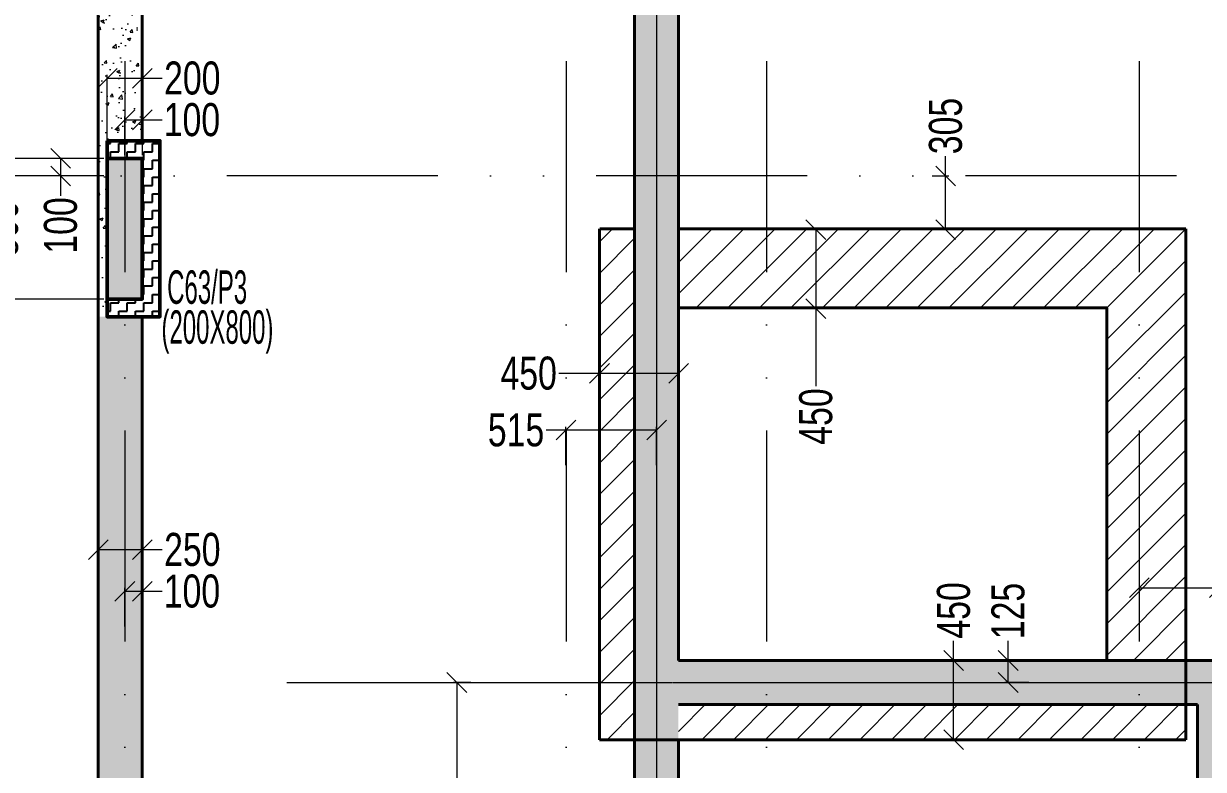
# Model space of a CAD drawing. Header units: millimetres. Extents: x 359 to 43503, y 1365 to 61403.
# Drawn here: x 3845 to 10554, y 13465 to 17705 of the extents above; entities that cross this region are included whole.
import ezdxf

# ---------------------------------------------------------------- set-up
doc = ezdxf.new("R2010")
doc.units = ezdxf.units.MM
for name, pattern in [('01', [0]), ('ACAD_ISO04W100', [30, 24, -3, 0, -3]), ('ACAD_ISO12W100', [21, 12, -3, 0, -3, 0, -3]), ('DASHED', [0.75, 0.5, -0.25])]:
    doc.linetypes.add(name, pattern=pattern)
for name, color, linetype, lineweight in [('-STR-WALL HAT', 250, 'Continuous', 20), ('A-ANNO-DIMS', 8, 'Continuous', 15), ('A-ANNO-GRID-LINE', 9, 'ACAD_ISO04W100', 20), ('A-CLMN', 5, 'Continuous', 50), ('A-CONC', 5, 'Continuous', 40), ('A-CONC-PATT', 253, 'Continuous', 0), ('S-COLS-IDEN', 4, 'Continuous', 9), ('STR-COL-DIM', 8, 'Continuous', 18), ('STR-GRID-LINE', 8, 'ACAD_ISO04W100', 15)]:
    doc.layers.add(name, color=color, linetype=linetype, lineweight=lineweight)
doc.layers.add('COMMENTS', color=1, linetype='Continuous')
doc.layers.add('S-COL-TER HATCH', color=55, linetype='Continuous')
doc.styles.add('SOBHA', font='swisscl.ttf')
doc.styles.add('Swis721 LtCn BT', font='swisscl.ttf', dxfattribs={"width": 0.7, "height": 250})
doc.dimstyles.new('S-75', dxfattribs={"dimscale": 75, "dimtxt": 2.5, "dimasz": 1.5, "dimexe": 0.25, "dimexo": 0.25, "dimgap": 0.1, "dimtad": 0, "dimdec": 0, "dimzin": 0, "dimdsep": 46, "dimtxsty": 'SOBHA', "dimblk": 'OBLIQUE', "dimcen": 0.09, "dimclrd": 9, "dimclre": 9, "dimclrt": 6, "dimadec": 5, "dimazin": 0, "dimtfac": 1, "dimtdec": 0, "dimtmove": 0, "dimatfit": 3, "dimfxl": 0.18, "dimtolj": 1, "dimtzin": 0, "dimlwd": -1, "dimlwe": -1, "dimarcsym": 0})
pattern_1 = [(50, (-0.37, 0), (182.1847, -15.9391), [19.05, -209.55]), (355, (-0.37, 0), (-35.2434, 191.0568), [15.24, -167.6406]), (100.4514, (14.81, -1.33), (146.9412, 175.1178), [16.19, -178.0902]), (46.1842, (-0.37, 50.8), (271.079, -42.0423), [28.575, -314.325]), (96.6356, (22.22, 47.3), (237.404, 247.426), [24.285, -267.1356]), (351.1842, (-0.37, 50.8), (237.404, 247.426), [22.86, -251.4597]), (21, (25.03, 38.1), (151.6144, -102.2652), [19.05, -209.55]), (326, (25.03, 38.1), (61.802, 184.188), [15.24, -167.64]), (71.4514, (37.66, 29.58), (213.4164, 81.9228), [16.19, -178.09]), (37.5, (-0.37, 0), (3.0886, 84.55504), [0, -165.608, 0, -170.18, 0, -168.275]), (7.5, (-0.37, 0), (66.81966, 100.1806), [0, -97.028, 0, -161.798, 0, -64.135]), (327.5, (-57.01, 0), (135.5906, -5.72874), [0, -63.5, 0, -198.12, 0, -262.89]), (317.5, (-82.41, 0), (148.1292, 25.4265), [0, -82.55, 0, -131.572, 0, -186.69])]

# ---------------------------------------------------------------- blocks, each defined once
blk = doc.blocks.new('A$Ca94b9103')
at = {"layer": '-STR-WALL HAT'}
h = blk.add_hatch(dxfattribs=at)
h.set_pattern_fill('AR-CONC', color=8, style=0)
h.set_pattern_definition(pattern_1)
h.paths.add_polyline_path([(299.6, 8555.6), (49.6, 8555.6), (49.6, 6755.6), (50, 5750.8), (100, 5755.5), (100.8, 6755.6), (299.6, 6755.6)])
h = blk.add_hatch(dxfattribs=at)
h.set_pattern_fill('AR-CONC', color=8, style=0)
h.set_pattern_definition(pattern_1)
h.paths.add_polyline_path([(6549.3, 3550.8), (9989.6, 3550.8), (9989.6, 50.7), (10237.2, 49.2), (10237.2, 6405.5), (11850, 6405.5), (11850, 6655.5), (9990, 6655.5), (9989.6, 3800.8), (3349.3, 3800.8), (3349.3, 3550.8), (6299.3, 3550.8), (6299.3, 50), (3349.3, 50.3), (3349.3, 8555.6), (3099.3, 8555.6), (3099.3, 50.4), (300.4, 50.7), (300.4, 825.6), (50.4, 825.6), (50.4, -199.3), (6549.3, -200), (6550, 1170.5), (7900, 1170.5), (8200, 1225.5), (8200, 1420.5), (6550, 1420.5)])
at = {"layer": '-STR-WALL HAT', "linetype": 'ByBlock'}
h = blk.add_hatch(dxfattribs=at)
h.set_pattern_fill('ANSI31', color=8, scale=40, style=0)
h.set_pattern_definition([(45, (-0.26, 4.97), (-89.8026, 89.8026), [])])
h.paths.add_polyline_path([(3099.5, 6255.5), (2901.7, 6255.5), (2901.7, 3356.5), (3099.5, 3356.5)])
h.paths.add_polyline_path([(3349.5, 3555.7), (3349.5, 3356.5), (6235, 3356.5), (6235, 3555.7)])
h = blk.add_hatch(dxfattribs=at)
h.set_pattern_fill('ANSI31', color=8, scale=40, style=0)
h.set_pattern_definition([(45, (99.74, 975.54), (-89.8026, 89.8026), [])])
h.paths.add_polyline_path([(6231.3, 3805.5), (5785, 3805.5), (5792.4, 5805.5), (3349.5, 5805.5), (3349.5, 6255.5), (6238.7, 6255.5)])
at = {"layer": '-STR-WALL HAT'}
h = blk.add_hatch(dxfattribs=at)
h.set_pattern_fill('AR-CONC', color=8, style=0)
h.set_pattern_definition(pattern_1)
h.paths.add_polyline_path([(299.6, 5755.6), (49.6, 5755.6), (49.6, 2225.6), (50, 820.8), (100, 825.5), (100.8, 2225.6), (299.6, 2225.6)])
at = {"layer": 'A-CONC-PATT'}
h = blk.add_hatch(color=256, dxfattribs=at)
h.dxf.hatch_style = 1
h.paths.add_polyline_path([(300, 6655.5), (100, 6655.5), (100, 5855.5), (300, 5855.5)])
at = {"layer": 'S-COL-TER HATCH', "linetype": 'ByBlock'}
h = blk.add_hatch(dxfattribs=at)
h.set_pattern_fill('ZIGZAG', color=8, scale=15)
h.set_pattern_definition([(0, (100.003, 925.54), (47.625, 47.625), [47.625, -47.625]), (90, (147.63, 925.54), (-47.625, 47.625), [47.625, -47.625])])
h.paths.add_polyline_path([(400, 6755.5), (100, 6755.5), (100, 5755.5), (400, 5755.5)])
h.paths.add_polyline_path([(300, 6655.5), (300, 5855.5), (100, 5855.5), (100, 6655.5)], flags=16)
at = {"layer": 'A-CLMN', "elevation": -0.8}
for points in [[(100, 6755.5), (400, 6755.5), (400, 5755.5), (100, 5755.5)], [(100, 6655.5), (300, 6655.5), (300, 5855.5), (100, 5855.5)]]:
    blk.add_lwpolyline(points, close=True, dxfattribs=at)
at = {"layer": 'A-CLMN', "elevation": -0.4}
blk.add_lwpolyline([(300, 6655.5), (100, 6655.5)], dxfattribs=at)
at = {"layer": 'A-CONC', "ltscale": 50}
for p, q in [((3100, 50.5, -0.8), (3100, 8555.5, -0.8)), ((3350, 3800.5, -0.8), (3350, 8555.5, -0.8)), ((3350, 6255.5, -0.8), (6235, 6255.5, -0.8)), ((6235, 3555.7, -1.3), (6235, 6255.5, -0.7)), ((3349.7, 5805.5, -1.3), (5785, 5805.5, -1)), ((5785, 3800.5, -0.8), (5785, 5805.5, -1)), ((9990, 3800.5, -0.8), (3350, 3800.5, -0.8)), ((6300, 3550.5, -0.8), (3350, 3550.5, -0.8)), ((6235, 3350.5, -0.9), (6235, 3555.7, -1.4)), ((6299.7, 50.5, -0.8), (6300, 3550.5, -0.8)), ((3350, 50.5, -0.8), (3350, 3350.5, -0.8))]:
    blk.add_line(p, q, dxfattribs=at)
at = {"layer": 'A-CONC', "linetype": '01', "ltscale": 3500}
for p, q in [((2900, 3350.5, -0.8), (2900, 6255.5, -0.8)), ((6235, 3350.5, -0.9), (2900, 3350.5, -0.8))]:
    blk.add_line(p, q, dxfattribs=at)
at = {"layer": 'A-CONC', "ltscale": 50}
for points, elevation in [([(50, 8555.6), (50, 6755.6)], 0.1), ([(300, 8555.6), (300, 6755.6)], 0.1), ([(50, 6755.6), (50, 2225.6)], -0.3), ([(100, 5855.5), (300, 5855.5)], -0.8), ([(100, 5855.5), (300, 5855.5)], -0.8), ([(300, 5755.6), (300, 2225.6)], -0.8)]:
    blk.add_lwpolyline(points, dxfattribs=dict(at, elevation=elevation))
at = {"layer": 'A-CONC', "linetype": 'DASHED', "ltscale": 3500, "elevation": -1}
blk.add_lwpolyline([(2901.7, 6255.5), (3100, 6255.5)], dxfattribs=at)
blk = doc.blocks.new('STRG')
at = {"layer": 'A-ANNO-DIMS', "linetype": 'ACAD_ISO12W100', "ltscale": 100}
for p, q in [((20470.1, -1588153, -0.3), (20470.1, -1637469.2, -0.3)), ((22980.1, -1588153, -0.1), (22980.1, -1637469.2, -0.1)), ((24120.1, -1588153, -0.1), (24120.1, -1637469.2, -0.1)), ((26239.9, -1588153, -0.1), (26239.9, -1637469.2, -0.1)), ((55854, -1628709.7, -0.3), (17033.9, -1628709.7, -0.3))]:
    blk.add_line(p, q, dxfattribs=at)
blk = doc.blocks.new('_Oblique')
at = {"color": 0, "linetype": 'ByBlock', "lineweight": -2}
blk.add_line((-0.5, -0.5), (0.5, 0.5), dxfattribs=at)
blk = doc.blocks.new('*D560')
at = {"layer": 'Defpoints', "color": 0, "transparency": 16777216}
for p in [(4520.3, 17394.1), (4320.3, 16938.7, 0.2), (4520.3, 16938.7, 0.2)]:
    blk.add_point(p, dxfattribs=at)
at = {"layer": 'STR-COL-DIM', "color": 9, "transparency": 16777216}
for p, q in [((4320.3, 16957.5), (4320.3, 17412.9)), ((4320.3, 17394.1), (4520.3, 17394.1)), ((4520.3, 16957.5), (4520.3, 17412.9)), ((4520.3, 17394.1), (4632.8, 17394.1))]:
    blk.add_line(p, q, dxfattribs=at)
at = {"layer": 'STR-COL-DIM', "color": 9, "transparency": 16777216, "xscale": 112.5, "yscale": 112.5, "zscale": 112.5, "rotation": 180}
blk.add_blockref('_Oblique', (4320.3, 17394.1), dxfattribs=at)
at = {"layer": 'STR-COL-DIM', "color": 9, "transparency": 16777216, "xscale": 112.5, "yscale": 112.5, "zscale": 112.5}
blk.add_blockref('_Oblique', (4520.3, 17394.1), dxfattribs=at)
at = {"layer": 'STR-COL-DIM', "color": 6, "transparency": 16777216, "insert": (4804, 17394.1), "char_height": 187.5, "attachment_point": 5, "style": 'SOBHA'}
blk.add_mtext('\\A1;200', dxfattribs=at)
blk = doc.blocks.new('*D561')
at = {"layer": 'Defpoints', "color": 0, "transparency": 16777216}
for p in [(4520.3, 17157.6), (4420.3, 16938.7, 0.2), (4520.3, 16938.7, -0.6)]:
    blk.add_point(p, dxfattribs=at)
at = {"layer": 'STR-COL-DIM', "color": 9, "transparency": 16777216}
for p, q in [((4420.3, 16957.5), (4420.3, 17176.3)), ((4520.3, 16957.5), (4520.3, 17176.3)), ((4420.3, 17157.6), (4520.3, 17157.6)), ((4520.3, 17157.6), (4632.8, 17157.6))]:
    blk.add_line(p, q, dxfattribs=at)
at = {"layer": 'STR-COL-DIM', "color": 9, "transparency": 16777216, "xscale": 112.5, "yscale": 112.5, "zscale": 112.5, "rotation": 180}
blk.add_blockref('_Oblique', (4420.3, 17157.6), dxfattribs=at)
at = {"layer": 'STR-COL-DIM', "color": 9, "transparency": 16777216, "xscale": 112.5, "yscale": 112.5, "zscale": 112.5}
blk.add_blockref('_Oblique', (4520.3, 17157.6), dxfattribs=at)
at = {"layer": 'STR-COL-DIM', "color": 6, "transparency": 16777216, "insert": (4802, 17157.6), "char_height": 187.5, "attachment_point": 5, "style": 'SOBHA'}
blk.add_mtext('\\A1;100', dxfattribs=at)
blk = doc.blocks.new('*D562')
at = {"layer": 'Defpoints', "color": 0, "transparency": 16777216}
for p in [(4320.3, 16938.7, 0.2), (4055.3, 16838.7), (4320.3, 16838.7)]:
    blk.add_point(p, dxfattribs=at)
at = {"layer": 'STR-COL-DIM', "color": 9, "transparency": 16777216}
for p, q in [((4301.6, 16938.7), (4036.5, 16938.7)), ((4055.3, 16938.7), (4055.3, 16838.7)), ((4301.6, 16838.7), (4036.5, 16838.7)), ((4055.3, 16838.7), (4055.3, 16726.2))]:
    blk.add_line(p, q, dxfattribs=at)
at = {"layer": 'STR-COL-DIM', "color": 9, "transparency": 16777216, "xscale": 112.5, "yscale": 112.5, "zscale": 112.5}
for p, rotation in [((4055.3, 16938.7), 90), ((4055.3, 16838.7), 270)]:
    blk.add_blockref('_Oblique', p, dxfattribs=dict(at, rotation=rotation))
at = {"layer": 'STR-COL-DIM', "color": 6, "transparency": 16777216, "insert": (4055.3, 16557.1), "char_height": 187.5, "attachment_point": 5, "rotation": 90, "style": 'SOBHA'}
blk.add_mtext('\\A1;100', dxfattribs=at)
blk = doc.blocks.new('*D563')
at = {"layer": 'Defpoints', "color": 0, "transparency": 16777216}
for p in [(3720.3, 16938.7), (4320.3, 16938.7), (4320.3, 16138.7)]:
    blk.add_point(p, dxfattribs=at)
at = {"layer": 'STR-COL-DIM', "color": 9, "transparency": 16777216}
for p, q in [((4301.6, 16938.7), (3701.6, 16938.7)), ((3720.3, 16938.7), (3720.3, 16710.3)), ((3720.3, 16138.7), (3720.3, 16367.2)), ((4301.6, 16138.7), (3701.6, 16138.7))]:
    blk.add_line(p, q, dxfattribs=at)
at = {"layer": 'STR-COL-DIM', "color": 9, "transparency": 16777216, "xscale": 112.5, "yscale": 112.5, "zscale": 112.5}
for p, rotation in [((3720.3, 16938.7), 90), ((3720.3, 16138.7), 270)]:
    blk.add_blockref('_Oblique', p, dxfattribs=dict(at, rotation=rotation))
at = {"layer": 'STR-COL-DIM', "color": 6, "transparency": 16777216, "insert": (3720.3, 16538.7), "char_height": 187.5, "attachment_point": 5, "rotation": 90, "style": 'SOBHA'}
blk.add_mtext('\\A1;800', dxfattribs=at)
blk = doc.blocks.new('*D568')
at = {"layer": 'Defpoints', "color": 0, "transparency": 16777216}
for p in [(4520.5, 14714.4), (4270.3, 14259, -0.2), (4520.5, 14259, 0.2)]:
    blk.add_point(p, dxfattribs=at)
at = {"layer": 'STR-COL-DIM', "color": 9, "transparency": 16777216}
for p, q in [((4270.3, 14277.7), (4270.3, 14733.1)), ((4270.3, 14714.4), (4520.5, 14714.4)), ((4520.5, 14277.7), (4520.5, 14733.1)), ((4520.5, 14714.4), (4633, 14714.4))]:
    blk.add_line(p, q, dxfattribs=at)
at = {"layer": 'STR-COL-DIM', "color": 9, "transparency": 16777216, "xscale": 112.5, "yscale": 112.5, "zscale": 112.5, "rotation": 180}
blk.add_blockref('_Oblique', (4270.3, 14714.4), dxfattribs=at)
at = {"layer": 'STR-COL-DIM', "color": 9, "transparency": 16777216, "xscale": 112.5, "yscale": 112.5, "zscale": 112.5}
blk.add_blockref('_Oblique', (4520.5, 14714.4), dxfattribs=at)
at = {"layer": 'STR-COL-DIM', "color": 6, "transparency": 16777216, "insert": (4804.2, 14714.4), "char_height": 187.5, "attachment_point": 5, "style": 'SOBHA'}
blk.add_mtext('\\A1;250', dxfattribs=at)
blk = doc.blocks.new('*D569')
at = {"layer": 'Defpoints', "color": 0, "transparency": 16777216}
for p in [(4520.5, 14477.8), (4420.5, 14259, 0.2), (4520.5, 14259, -0.6)]:
    blk.add_point(p, dxfattribs=at)
at = {"layer": 'STR-COL-DIM', "color": 9, "transparency": 16777216}
for p, q in [((4420.5, 14277.7), (4420.5, 14496.6)), ((4520.5, 14277.7), (4520.5, 14496.6)), ((4420.5, 14477.8), (4520.5, 14477.8)), ((4520.5, 14477.8), (4633, 14477.8))]:
    blk.add_line(p, q, dxfattribs=at)
at = {"layer": 'STR-COL-DIM', "color": 9, "transparency": 16777216, "xscale": 112.5, "yscale": 112.5, "zscale": 112.5, "rotation": 180}
blk.add_blockref('_Oblique', (4420.5, 14477.8), dxfattribs=at)
at = {"layer": 'STR-COL-DIM', "color": 9, "transparency": 16777216, "xscale": 112.5, "yscale": 112.5, "zscale": 112.5}
blk.add_blockref('_Oblique', (4520.5, 14477.8), dxfattribs=at)
at = {"layer": 'STR-COL-DIM', "color": 6, "transparency": 16777216, "insert": (4802.1, 14477.8), "char_height": 187.5, "attachment_point": 5, "style": 'SOBHA'}
blk.add_mtext('\\A1;100', dxfattribs=at)
blk = doc.blocks.new('*D646')
at = {"layer": 'Defpoints', "color": 0, "transparency": 16777216}
for p in [(9443.3, 14083.9), (9576.3, 14083.9), (9579.7, 13958.9)]:
    blk.add_point(p, dxfattribs=at)
at = {"layer": 'STR-COL-DIM', "color": 9, "transparency": 16777216}
for p, q in [((9443.3, 14083.9), (9443.3, 14196.7)), ((9557.6, 14083.9), (9424.6, 14083.9)), ((9443.3, 13958.9), (9443.3, 14083.9)), ((9560.9, 13958.9), (9424.6, 13958.9))]:
    blk.add_line(p, q, dxfattribs=at)
at = {"layer": 'STR-COL-DIM', "color": 9, "transparency": 16777216, "xscale": 112.5, "yscale": 112.5, "zscale": 112.5}
for p, rotation in [((9443.3, 14083.9), 90), ((9443.3, 13958.9), 270)]:
    blk.add_blockref('_Oblique', p, dxfattribs=dict(at, rotation=rotation))
at = {"layer": 'STR-COL-DIM', "color": 6, "transparency": 16777216, "insert": (9443.3, 14365.6), "char_height": 187.5, "attachment_point": 5, "rotation": 90, "style": 'SOBHA'}
blk.add_mtext('\\A1;125', dxfattribs=at)
blk = doc.blocks.new('*D647')
at = {"layer": 'Defpoints', "color": 0, "transparency": 16777216}
for p in [(9133.6, 14083.9), (9576.3, 14083.9), (9573, 13633.7, 0.2)]:
    blk.add_point(p, dxfattribs=at)
at = {"layer": 'STR-COL-DIM', "color": 9, "transparency": 16777216}
for p, q in [((9133.6, 14083.9), (9133.6, 14196.4)), ((9557.6, 14083.9), (9114.8, 14083.9)), ((9133.6, 13633.7), (9133.6, 14083.9)), ((9554.2, 13633.7), (9114.8, 13633.7))]:
    blk.add_line(p, q, dxfattribs=at)
at = {"layer": 'STR-COL-DIM', "color": 9, "transparency": 16777216, "xscale": 112.5, "yscale": 112.5, "zscale": 112.5}
for p, rotation in [((9133.6, 14083.9), 90), ((9133.6, 13633.7), 270)]:
    blk.add_blockref('_Oblique', p, dxfattribs=dict(at, rotation=rotation))
at = {"layer": 'STR-COL-DIM', "color": 6, "transparency": 16777216, "insert": (9133.6, 14368.9), "char_height": 187.5, "attachment_point": 5, "rotation": 90, "style": 'SOBHA'}
blk.add_mtext('\\A1;450', dxfattribs=at)
blk = doc.blocks.new('*D648')
at = {"layer": 'Defpoints', "color": 0, "transparency": 16777216}
for p in [(6308.1, 13958.9), (6406.2, 13958.9, 0.4), (6797, 11308.7, 1.1)]:
    blk.add_point(p, dxfattribs=at)
at = {"layer": 'STR-COL-DIM', "color": 9, "transparency": 16777216}
for p, q in [((6387.4, 13958.9), (6289.4, 13958.9)), ((6308.1, 13958.9), (6308.1, 12863.8)), ((6308.1, 11308.7), (6308.1, 12403.9)), ((6778.3, 11308.7), (6289.4, 11308.7))]:
    blk.add_line(p, q, dxfattribs=at)
at = {"layer": 'STR-COL-DIM', "color": 9, "transparency": 16777216, "xscale": 112.5, "yscale": 112.5, "zscale": 112.5}
for p, rotation in [((6308.1, 13958.9), 90), ((6308.1, 11308.7), 270)]:
    blk.add_blockref('_Oblique', p, dxfattribs=dict(at, rotation=rotation))
at = {"layer": 'STR-COL-DIM', "color": 6, "transparency": 16777216, "insert": (6308.1, 12633.8), "char_height": 187.5, "attachment_point": 5, "rotation": 90, "style": 'SOBHA'}
blk.add_mtext('\\A1;2650', dxfattribs=at)
blk = doc.blocks.new('*D652')
at = {"layer": 'Defpoints', "color": 0, "transparency": 16777216}
for p in [(7569.2, 15716.5), (7119.5, 15261, 0), (7569.2, 15261)]:
    blk.add_point(p, dxfattribs=at)
at = {"layer": 'STR-COL-DIM', "color": 9, "transparency": 16777216}
for p, q in [((7119.5, 15716.5), (6889.3, 15716.5)), ((7119.5, 15279.8), (7119.5, 15735.2)), ((7569.2, 15716.5), (7119.5, 15716.5)), ((7569.2, 15279.8), (7569.2, 15735.2))]:
    blk.add_line(p, q, dxfattribs=at)
at = {"layer": 'STR-COL-DIM', "color": 9, "transparency": 16777216, "xscale": 112.5, "yscale": 112.5, "zscale": 112.5, "rotation": 180}
blk.add_blockref('_Oblique', (7119.5, 15716.5), dxfattribs=at)
at = {"layer": 'STR-COL-DIM', "color": 9, "transparency": 16777216, "xscale": 112.5, "yscale": 112.5, "zscale": 112.5}
blk.add_blockref('_Oblique', (7569.2, 15716.5), dxfattribs=at)
at = {"layer": 'STR-COL-DIM', "color": 6, "transparency": 16777216, "insert": (6716.8, 15716.5), "char_height": 187.5, "attachment_point": 5, "style": 'SOBHA'}
blk.add_mtext('\\A1;450', dxfattribs=at)
blk = doc.blocks.new('*D653')
at = {"layer": 'Defpoints', "color": 0, "transparency": 16777216}
for p in [(6928.8, 15394.2), (6928.8, 15175.4, -0.2), (7444.2, 15175.4)]:
    blk.add_point(p, dxfattribs=at)
at = {"layer": 'STR-COL-DIM', "color": 9, "transparency": 16777216}
for p, q in [((6928.8, 15394.2), (6816.2, 15394.2)), ((6928.8, 15194.2), (6928.8, 15413)), ((7444.2, 15394.2), (6928.8, 15394.2)), ((7444.2, 15194.2), (7444.2, 15413))]:
    blk.add_line(p, q, dxfattribs=at)
at = {"layer": 'STR-COL-DIM', "color": 9, "transparency": 16777216, "xscale": 112.5, "yscale": 112.5, "zscale": 112.5, "rotation": 180}
blk.add_blockref('_Oblique', (6928.8, 15394.2), dxfattribs=at)
at = {"layer": 'STR-COL-DIM', "color": 9, "transparency": 16777216, "xscale": 112.5, "yscale": 112.5, "zscale": 112.5}
blk.add_blockref('_Oblique', (7444.2, 15394.2), dxfattribs=at)
at = {"layer": 'STR-COL-DIM', "color": 6, "transparency": 16777216, "insert": (6645.1, 15394.2), "char_height": 187.5, "attachment_point": 5, "style": 'SOBHA'}
blk.add_mtext('\\A1;515', dxfattribs=at)
blk = doc.blocks.new('*D654')
at = {"layer": 'Defpoints', "color": 0, "linetype": 'ByBlock', "transparency": 16777216}
for p in [(10189.7, 14507.6, -0.5), (10644.2, 14507.6, -0.5), (10644.2, 14497.9)]:
    blk.add_point(p, dxfattribs=at)
at = {"layer": 'STR-COL-DIM', "color": 9, "transparency": 16777216}
for p, q in [((10189.7, 14497.9), (10644.2, 14497.9)), ((10644.2, 14497.9), (10756.7, 14497.9)), ((10189.7, 14488.8), (10189.7, 14479.1)), ((10644.2, 14488.8), (10644.2, 14479.1))]:
    blk.add_line(p, q, dxfattribs=at)
at = {"layer": 'STR-COL-DIM', "color": 9, "linetype": 'ByBlock', "transparency": 16777216, "xscale": 112.5, "yscale": 112.5, "zscale": 112.5, "rotation": 180}
blk.add_blockref('_Oblique', (10189.7, 14497.9), dxfattribs=at)
at = {"layer": 'STR-COL-DIM', "color": 9, "linetype": 'ByBlock', "transparency": 16777216, "xscale": 112.5, "yscale": 112.5, "zscale": 112.5}
blk.add_blockref('_Oblique', (10644.2, 14497.9), dxfattribs=at)
at = {"layer": 'STR-COL-DIM', "color": 6, "linetype": 'ByBlock', "transparency": 16777216, "insert": (10929, 14497.9), "char_height": 187.5, "attachment_point": 5, "style": 'SOBHA'}
blk.add_mtext('\\A1;455', dxfattribs=at)
blk = doc.blocks.new('*D876')
at = {"layer": 'Defpoints', "color": 0, "transparency": 16777216}
for p in [(8993.1, 16838.7, 0.1), (8993.1, 16533.7, 0.6), (9087.9, 16533.7)]:
    blk.add_point(p, dxfattribs=at)
at = {"layer": 'STR-COL-DIM', "color": 9, "transparency": 16777216}
for p, q in [((9087.9, 16838.7), (9087.9, 16951.2)), ((9011.8, 16838.7), (9106.6, 16838.7)), ((9087.9, 16533.7), (9087.9, 16838.7)), ((9011.8, 16533.7), (9106.6, 16533.7))]:
    blk.add_line(p, q, dxfattribs=at)
at = {"layer": 'STR-COL-DIM', "color": 9, "transparency": 16777216, "xscale": 112.5, "yscale": 112.5, "zscale": 112.5}
for p, rotation in [((9087.9, 16838.7), 90), ((9087.9, 16533.7), 270)]:
    blk.add_blockref('_Oblique', p, dxfattribs=dict(at, rotation=rotation))
at = {"layer": 'STR-COL-DIM', "color": 6, "transparency": 16777216, "insert": (9087.9, 17122.4), "char_height": 187.5, "attachment_point": 5, "rotation": 90, "style": 'SOBHA'}
blk.add_mtext('\\A1;305', dxfattribs=at)
blk = doc.blocks.new('*D533')
at = {"layer": 'Defpoints', "color": 0, "transparency": 16777216}
for p in [(8568.6, 16533.7, 0.6), (8350.1, 16083.7), (8568.6, 16083.7, 0.4)]:
    blk.add_point(p, dxfattribs=at)
at = {"layer": 'STR-COL-DIM', "color": 9, "transparency": 16777216}
for p, q in [((8549.8, 16533.7), (8331.3, 16533.7)), ((8350.1, 16533.7), (8350.1, 16083.7)), ((8549.8, 16083.7), (8331.3, 16083.7)), ((8350.1, 16083.7), (8350.1, 15643.5))]:
    blk.add_line(p, q, dxfattribs=at)
at = {"layer": 'STR-COL-DIM', "color": 9, "transparency": 16777216, "xscale": 112.5, "yscale": 112.5, "zscale": 112.5}
for p, rotation in [((8350.1, 16533.7), 90), ((8350.1, 16083.7), 270)]:
    blk.add_blockref('_Oblique', p, dxfattribs=dict(at, rotation=rotation))
at = {"layer": 'STR-COL-DIM', "color": 6, "transparency": 16777216, "insert": (8350.1, 15471), "char_height": 187.5, "attachment_point": 5, "rotation": 90, "style": 'SOBHA'}
blk.add_mtext('\\A1;450', dxfattribs=at)
blk = doc.blocks.new('A$Cf6cfdd6f')
at = {"layer": 'S-COLS-IDEN', "char_height": 190, "width": 501.429, "attachment_point": 1, "style": 'Swis721 LtCn BT'}
for s, insert in [('C63/P3', (340.9, 5092.9)), ('(200X800)', (308.5, 4865.9))]:
    blk.add_mtext(s, dxfattribs=dict(at, insert=insert))

msp = doc.modelspace()

# ---------------------------------------------------------------- linework, layer by layer
at = {"layer": 'STR-GRID-LINE', "ltscale": 0.3}
for p, q in [((7444.2, 22554.2, 0.5), (7444.2, 8757.2, 0.5)), ((5340.7, 13958.9, 0.1), (15243.9, 13958.9, 0.1))]:
    msp.add_line(p, q, dxfattribs=at)

# ---------------------------------------------------------------- block references
msp.add_blockref('A$Ca94b9103', (4219.5, 10283.2, 0.8))
at = {"layer": 'A-ANNO-GRID-LINE'}
msp.add_blockref('STRG', (-16050.5, 1645548.5, 0.4), dxfattribs=at)
at = {"layer": 'COMMENTS', "linetype": 'ByBlock'}
msp.add_blockref('A$Cf6cfdd6f', (4320.3, 11208.8, 1.4), dxfattribs=at)

# ---------------------------------------------------------------- dimensions: what is measured, and where the dimension line sits
at = {"layer": 'STR-COL-DIM'}
for base, p1, p2, picture, middle in [((4520.3, 17394.1, 0.8), (4320.3, 16938.7, 0.9), (4520.3, 16938.7, 0.9), '*D560', (4804, 17394.1, 0.8)), ((4520.3, 17157.6, 0.8), (4420.3, 16938.7, 0.9), (4520.3, 16938.7, 0.2), '*D561', (4802, 17157.6, 0.8)), ((4520.5, 14714.4, 1), (4270.3, 14259, 0.8), (4520.5, 14259, 1.1), '*D568', (4804.2, 14714.4, 1)), ((4520.5, 14477.8, 1), (4420.5, 14259, 1.1), (4520.5, 14259, 0.4), '*D569', (4802.1, 14477.8, 1))]:
    dim = msp.add_linear_dim(base=base, p1=p1, p2=p2, dimstyle='S-75', dxfattribs=at)
    dim.commit()
    dim.dimension.update_dxf_attribs({"geometry": picture, "text_midpoint": middle})
for base, p1, p2, picture, middle in [((9087.9, 16533.7), (8993.1, 16838.7, 0.1), (8993.1, 16533.7, 0.6), '*D876', (9087.9, 17122.4)), ((8350.1, 16083.7), (8568.6, 16533.7, 0.6), (8568.6, 16083.7, 0.4), '*D533', (8350.1, 15471)), ((9133.6, 14083.9, 0.1), (9573, 13633.7, 0.3), (9576.3, 14083.9, 0.1), '*D647', (9133.6, 14368.9, 0.1)), ((9443.3, 14083.9, 0.1), (9579.7, 13958.9, 0.1), (9576.3, 14083.9, 0.1), '*D646', (9443.3, 14365.6, 0.1))]:
    dim = msp.add_linear_dim(base=base, p1=p1, p2=p2, angle=90, dimstyle='S-75', dxfattribs=at)
    dim.commit()
    dim.dimension.update_dxf_attribs({"geometry": picture, "text_midpoint": middle, "dimtype": 160})
for base, p1, p2, picture, middle in [((3720.3, 16938.7, 0.8), (4320.3, 16138.7, 0.8), (4320.3, 16938.7, 0.8), '*D563', (3720.3, 16538.7, 0.8)), ((4055.3, 16838.7, 0.8), (4320.3, 16938.7, 0.9), (4320.3, 16838.7, 0.8), '*D562', (4055.3, 16557.1, 0.8)), ((6308.1, 13958.9, -0.3), (6797, 11308.7, 0.8), (6406.2, 13958.9, 0.1), '*D648', (6308.1, 12633.8, -0.3))]:
    dim = msp.add_linear_dim(base=base, p1=p1, p2=p2, angle=90, dimstyle='S-75', dxfattribs=at)
    dim.commit()
    dim.dimension.update_dxf_attribs({"geometry": picture, "text_midpoint": middle})
for base, p1, p2, picture, middle in [((7569.2, 15716.5, 0.5), (7119.5, 15261, 0.5), (7569.2, 15261, 0.5), '*D652', (6716.8, 15716.5, 0.5)), ((6928.8, 15394.2, 0.5), (7444.2, 15175.4, 0.5), (6928.8, 15175.4, 0.3), '*D653', (6645.1, 15394.2, 0.5))]:
    dim = msp.add_linear_dim(base=base, p1=p1, p2=p2, dimstyle='S-75', dxfattribs=at)
    dim.commit()
    dim.dimension.update_dxf_attribs({"geometry": picture, "text_midpoint": middle, "dimtype": 160})
at = {"layer": 'STR-COL-DIM', "color": 6, "linetype": 'ByBlock'}
dim = msp.add_linear_dim(base=(10644.2478, 14497.8526, 0.7751), p1=(10189.6791, 14507.5581, 0.3134), p2=(10644.2478, 14507.5581, 0.2791), dimstyle='S-75', dxfattribs=at)
dim.commit()
dim.dimension.update_dxf_attribs({"geometry": '*D654', "text_midpoint": (10929.0168, 14497.8526, 0.7751), "dimtype": 160})

doc.saveas('drawing.dxf')
